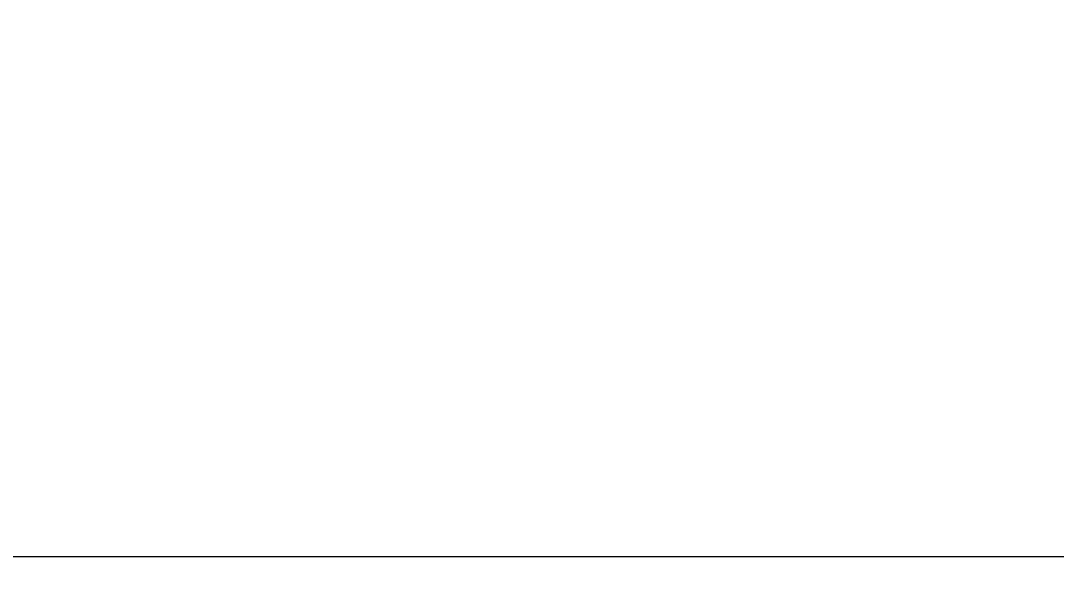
# Model space of a CAD drawing. Extents: x 0 to 1128, y 0 to 827.
# Drawn here: x 615.2 to 669.6, y 129.9 to 158.7 of the extents above; entities that cross this region are included whole.
import ezdxf

# ---------------------------------------------------------------- set-up
doc = ezdxf.new("R2010")
doc.units = 0
doc.header["$LTSCALE"] = 10
doc.header["$MEASUREMENT"] = 0
doc.header["$PDMODE"] = 3
doc.header["$PDSIZE"] = -10
doc.layers.get('0').update_dxf_attribs({"linetype": 'CONTINUOUS'})
doc.layers.get('DEFPOINTS').update_dxf_attribs({"linetype": 'CONTINUOUS'})
doc.styles.add('Daelim Dimension', font='')
doc.styles.get('Daelim Dimension').set_extended_font_data('나눔고딕')
doc.dimstyles.new('DEFAULT', dxfattribs={"dimscale": 2, "dimtxt": 2, "dimasz": 2, "dimexe": 0, "dimexo": 2, "dimgap": 1, "dimtad": 1, "dimdec": 1, "dimzin": 9, "dimdsep": 46, "dimtxsty": 'Daelim Dimension', "dimcen": 0.5, "dimclrd": 252, "dimclre": 252, "dimclrt": 3, "dimadec": 1, "dimazin": 0, "dimtfac": 1, "dimtdec": 1, "dimtix": 1, "dimtmove": 0, "dimatfit": 3, "dimfxl": 1, "dimtolj": 1, "dimtzin": 1, "dimlwd": 9, "dimlwe": 9, "dimarcsym": 0})

# ---------------------------------------------------------------- blocks, each defined once
blk = doc.blocks.new('*D5')
at = {"color": 5, "lineweight": 9, "ltscale": 0.5, "transparency": 16777216}
for p, q in [((574.797, 237.49), (574.797, 130.573)), ((790.861, 171.626), (790.861, 130.573)), ((578.797, 130.573), (786.861, 130.573))]:
    blk.add_line(p, q, dxfattribs=at)
at = {"color": 5, "ltscale": 0.5, "transparency": 16777216}
for points in [[(578.797, 131.24), (578.797, 129.906), (574.797, 130.573)], [(786.861, 131.24), (786.861, 129.906), (790.861, 130.573)]]:
    blk.add_solid(points, dxfattribs=at)
at = {"layer": 'DEFPOINTS', "color": 0, "ltscale": 0.5, "transparency": 16777216}
for p in [(574.797, 241.49), (790.861, 175.626), (790.861, 130.573)]:
    blk.add_point(p, dxfattribs=at)
at = {"color": 7, "lineweight": -3, "ltscale": 0.5, "transparency": 16777216, "insert": (682.829, 138.017), "char_height": 10, "attachment_point": 5, "style": 'Daelim Dimension'}
blk.add_mtext('\\A1;216', dxfattribs=at)

msp = doc.modelspace()

# ---------------------------------------------------------------- dimensions: what is measured, and where the dimension line sits
at = {"color": 5, "lineweight": -3, "ltscale": 0.5}
dim = msp.add_linear_dim(base=(790.861, 130.573), p1=(574.797, 241.49), p2=(790.861, 175.626), text='216', dimstyle='DEFAULT', override={"dimtxt": 5, "dimclrd": 5, "dimclre": 5, "dimclrt": 7}, dxfattribs=at)
dim.commit()
dim.dimension.update_dxf_attribs({"geometry": '*D5', "text_midpoint": (682.829, 138.017)})

doc.saveas('drawing.dxf')
